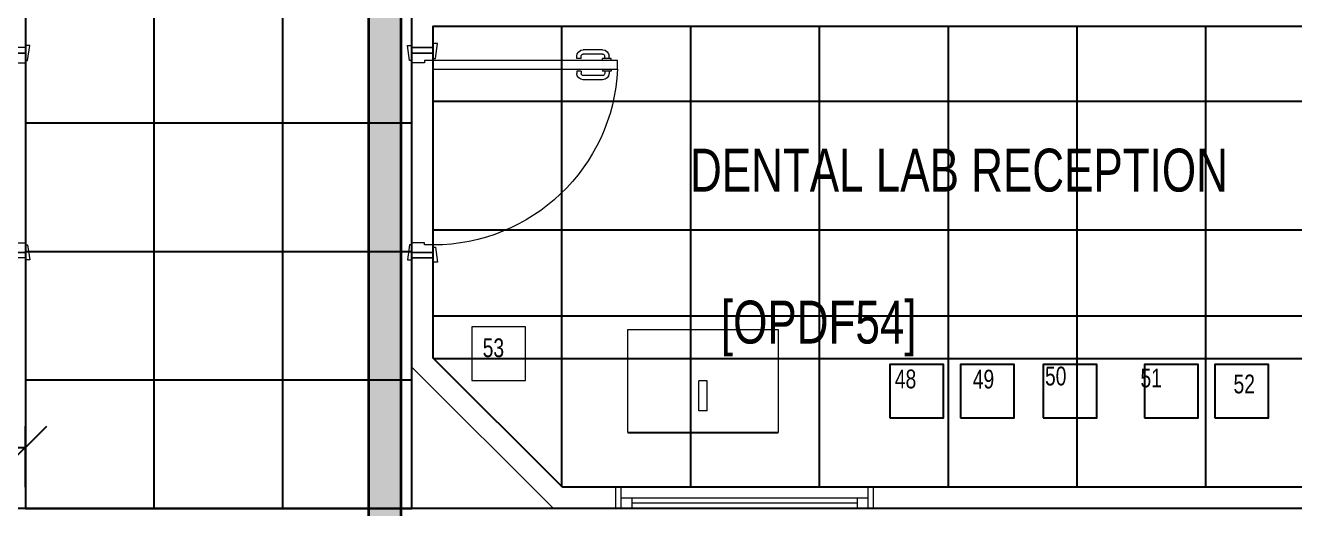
# Model space of a CAD drawing. Extents: x -560814 to 57327, y -29287 to 19916.
# Drawn here: x 23316 to 29229, y -910 to 1344 of the extents above; entities that cross this region are included whole.
import ezdxf

# ---------------------------------------------------------------- set-up
doc = ezdxf.new("R2010")
doc.units = 0
doc.header["$LTSCALE"] = 0.25
doc.linetypes.add('DASHDOT', pattern=[25.4, 12.7, -6.35, 0, -6.35])
for name, color, linetype, lineweight in [('01-First Floor$0$72_EGR_BASE_TEXT', 252, 'Continuous', 5), ('01-First Floor$0$72_EGR_EQP_TAG', 142, 'Continuous', 5), ('01-First Floor$0$Aluminum', 251, 'Continuous', 5), ('01-First Floor$0$LOADING', 253, 'Continuous', 5), ('01-First Floor$0$Walls', 251, 'Continuous', 5), ('01-First Floor$0$Wooden Joinery', 251, 'Continuous', 5), ('E-LITE-CLNG-CNDT', 6, 'DASHDOT', 35), ('T-CABL-TRAY', 60, 'Continuous', 35), ('T-DATA-DIM', 251, 'DASHDOT', 25)]:
    doc.layers.add(name, color=color, linetype=linetype, lineweight=lineweight)
doc.layers.add('01-First Floor$0$FALSE CEILING', color=251, linetype='Continuous')
doc.styles.add('01-First Floor$0$X3G_ENTITY_257CFD', font='swisscl.ttf', dxfattribs={"height": 200})
doc.styles.add('01-First Floor$0$X3G_ENTITY_9EC9', font='swisscl.ttf', dxfattribs={"height": 0.2})
doc.styles.add('01-First Floor$0$X3G_ENTITY_9F38', font='swisscl.ttf', dxfattribs={"height": 0.2})
doc.styles.add('DC_SIMPLEX', font='SIMPLEX.shx', dxfattribs={"width": 0.7})
doc.dimstyles.new('DevCad-MM', dxfattribs={"dimscale": 0.01, "dimtxt": 2, "dimasz": 2, "dimexe": 1, "dimexo": 1, "dimgap": 0.6, "dimtad": 1, "dimdec": 0, "dimrnd": 10, "dimzin": 1, "dimdsep": 46, "dimtxsty": 'DC_SIMPLEX', "dimblk1": 'OBLIQUE', "dimblk2": 'OBLIQUE', "dimsah": 1, "dimcen": 3, "dimclrd": 256, "dimclre": 256, "dimclrt": 45, "dimadec": 0, "dimazin": 0, "dimtfac": 1, "dimtdec": 0, "dimtix": 1, "dimtmove": 2, "dimatfit": 2, "dimldrblk": 'OBLIQUE', "dimfxl": 1, "dimtolj": 1, "dimtzin": 0, "dimarcsym": 0})

# ---------------------------------------------------------------- blocks, each defined once
blk = doc.blocks.new('01-First Floor$0$A$C72370EFE')
at = {"layer": '01-First Floor$0$Wooden Joinery'}
for p, q in [((-0.01, -0.04), (-0.02, -0.04)), ((-0.01, -0.03), (-0.01, -0.07)), ((0, -0.03), (-0.01, -0.03)), ((0.04, -0.03), (0.05, -0.03)), ((0.05, -0.03), (0.05, -0.07)), ((0.05, -0.04), (0.06, -0.04)), ((-0.05, -0.07), (-0.05, -0.16)), ((-0.03, -0.07), (-0.03, -0.16)), ((-0.01, -0.06), (-0.02, -0.06)), ((0, -0.07), (-0.01, -0.07)), ((0.04, -0.07), (0.05, -0.07)), ((0.05, -0.06), (0.06, -0.06)), ((0.07, -0.07), (0.07, -0.16)), ((0.09, -0.07), (0.09, -0.16)), ((-0.01, -0.17), (-0.02, -0.17)), ((-0.01, -0.17), (-0.01, -0.19)), ((0.05, -0.17), (0.06, -0.17)), ((0.05, -0.17), (0.05, -0.19)), ((-0.01, -0.19), (-0.02, -0.19)), ((0.05, -0.19), (0.06, -0.19))]:
    blk.add_line(p, q, dxfattribs=at)
for centre, radius, start, end in [((-0.02, -0.07), 0.03, 90, 180), ((0.06, -0.07), 0.03, 0, 90), ((-0.02, -0.07), 0.01, 90, 180), ((0.06, -0.07), 0.01, 0, 90), ((-0.02, -0.16), 0.03, 180, 270), ((-0.02, -0.16), 0.01, 180, 270), ((0.06, -0.16), 0.01, 270, 0), ((0.06, -0.16), 0.03, 270, 0)]:
    blk.add_arc(centre, radius, start, end, dxfattribs=at)
blk = doc.blocks.new('01-First Floor$0$A$C5DAD61B4')
at = {"layer": '01-First Floor$0$Wooden Joinery'}
for points in [[(80, 959.1), (80, 969.1), (10, 979.1), (10, 959.1)], [(940, 959.1), (940, 969.1), (1010, 979.1), (1010, 959.1)], [(70, 859.1), (70, 849.1), (0, 839.1), (0, 859.1)], [(120, 859.1), (120, 0), (80, 0), (80, 859.1)], [(950, 859.1), (950, 849.1), (1020, 839.1), (1020, 859.1)]]:
    blk.add_lwpolyline(points, close=True, dxfattribs=at)
for points in [[(45, 859.1), (45, 959.1), (20, 959.1), (20, 859.1), (45, 859.1)], [(45, 859.1), (80, 859.1), (80, 899.1), (90, 899.1), (90, 959.1), (45, 959.1), (45, 859.1)], [(975, 859.1), (940, 859.1), (940, 899.1), (930, 899.1), (930, 959.1), (975, 959.1), (975, 859.1)], [(975, 859.1), (975, 959.1), (1000, 959.1), (1000, 859.1), (975, 859.1)]]:
    blk.add_lwpolyline(points, dxfattribs=at)
blk.add_arc((80, 859.1), 860, 272.66603, 0, dxfattribs=at)
at = {"layer": '01-First Floor$0$Wooden Joinery', "xscale": 999.9999999998854, "yscale": 999.9999999998854, "zscale": 999.9999999998854, "rotation": 180}
blk.add_blockref('01-First Floor$0$A$C72370EFE', (120, 0), dxfattribs=at)
blk = doc.blocks.new('01-First Floor$0$3-Wall-hung vitreous china basin -  Khroma - 327651xx0 - 327651000 White-4272088-4-Second Floor Level')
at = {"layer": '01-First Floor$0$LOADING'}
for p, q in [((475, 489.5), (-225, 489.5)), ((-225, 489.5), (-225, 10)), ((475, 10), (475, 489.5)), ((105, 250), (145, 250)), ((105, 110), (105, 250)), ((145, 110), (145, 250)), ((105, 110), (145, 110))]:
    blk.add_line(p, q, dxfattribs=at)
blk = doc.blocks.new('01-First Floor$0$A$C37be4daf')
at = {"layer": '01-First Floor$0$Aluminum'}
for p, q in [((1416, 598.2), (216, 598.2)), ((241, 498.2), (241, 598.2)), ((291, 548.2), (291, 598.2)), ((1341, 548.2), (1341, 598.2)), ((1391, 498.2), (1391, 598.2)), ((1391, 548.2), (241, 548.2)), ((291, 573.2), (1341, 573.2)), ((1416, 498.2), (216, 498.2))]:
    blk.add_line(p, q, dxfattribs=at)
at = {"layer": '01-First Floor$0$Walls'}
for p, q in [((216, 498.2), (216, 598.2)), ((1416, 498.2), (1416, 598.2))]:
    blk.add_line(p, q, dxfattribs=at)
blk = doc.blocks.new('01-First Floor')
at = {"layer": '01-First Floor$0$FALSE CEILING', "linetype": 'Continuous'}
for p, q in [((23915.6, -910), (23915.6, 8610)), ((24515.6, -910), (24515.6, 8610)), ((25815.6, -808.1), (25815.6, 1340)), ((26415.6, -810), (26415.6, 1340)), ((27015.6, -810), (27015.6, 1340)), ((27615.6, -810), (27615.6, 1340)), ((28215.6, -810), (28215.6, 1340)), ((28815.6, -810), (28815.6, 1340)), ((25215.6, 990), (32976, 990)), ((23315.6, 890), (25115.6, 890)), ((25215.6, 390), (32976, 390)), ((23315.6, 290), (25115.6, 290)), ((25217.4, -210), (32976, -210)), ((23315.6, -310), (25115.6, -310))]:
    blk.add_line(p, q, dxfattribs=at)
at = {"layer": '01-First Floor$0$FALSE CEILING'}
for p, q in [((25215.6, -10, -0.1), (32176, -10, -0.1)), ((26122.4, -554.1, -0.2), (26822.4, -554.1, -0.2))]:
    blk.add_line(p, q, dxfattribs=at)
blk.add_lwpolyline([(23315.6, -910), (25115.6, -910), (25115.6, 8610), (23315.6, 8610)], close=True, dxfattribs=at)
for points in [[(25817.4, -810), (25215.6, -208.1), (25215.6, 1340), (32976, 1340), (32976, -810), (25817.4, -810)], [(48976, -910), (8296.4, -910), (8296.4, -2710), (48976, -2710), (48976, -910)]]:
    blk.add_lwpolyline(points, dxfattribs=at)
at = {"layer": '01-First Floor$0$FALSE CEILING', "elevation": -0.2}
for points in [[(27343.7, -487), (27593.7, -487), (27593.7, -237), (27343.7, -237)], [(27671.5, -487), (27921.5, -487), (27921.5, -237), (27671.5, -237)], [(28056.6, -487), (28306.6, -487), (28306.6, -237), (28056.6, -237)], [(28529.2, -487), (28779.2, -487), (28779.2, -237), (28529.2, -237)], [(28857, -487), (29107, -487), (29107, -237), (28857, -237)]]:
    blk.add_lwpolyline(points, close=True, dxfattribs=at)
at = {"layer": '01-First Floor$0$LOADING'}
for p, q in [((25215.6, -10, -0.1), (32176, -10, -0.1)), ((26122.4, -554.1, -0.2), (26822.4, -554.1, -0.2))]:
    blk.add_line(p, q, dxfattribs=at)
at = {"layer": '01-First Floor$0$LOADING', "elevation": -0.2}
for points in [[(25396.2, -312.8), (25646.2, -312.8), (25646.2, -62.8), (25396.2, -62.8)], [(27343.7, -487), (27593.7, -487), (27593.7, -237), (27343.7, -237)], [(27671.5, -487), (27921.5, -487), (27921.5, -237), (27671.5, -237)], [(28056.6, -487), (28306.6, -487), (28306.6, -237), (28056.6, -237)], [(28529.2, -487), (28779.2, -487), (28779.2, -237), (28529.2, -237)], [(28857, -487), (29107, -487), (29107, -237), (28857, -237)]]:
    blk.add_lwpolyline(points, close=True, dxfattribs=at)
at = {"layer": '01-First Floor$0$Walls'}
for p, q in [((25115.6, 1240), (25115.6, 3930)), ((25215.6, 1240), (25215.6, 1340)), ((25215.6, 1340), (32976, 1340)), ((25215.6, 1240), (25115.6, 1240)), ((25115.6, -249.6), (25115.6, 260)), ((25215.6, 260), (25115.6, 260)), ((25215.6, -208.1), (25215.6, 260)), ((25215.6, -208.1), (25817.4, -810)), ((25115.6, -249.6), (25776, -910)), ((32976, -810), (25817.4, -810)), ((33076, -910), (25776, -910))]:
    blk.add_line(p, q, dxfattribs=at)
at = {"rotation": 180}
blk.add_blockref('01-First Floor$0$A$C37be4daf', (27481.4, -311.8), dxfattribs=at)
at = {"layer": '01-First Floor$0$LOADING', "xscale": -1}
blk.add_blockref('01-First Floor$0$3-Wall-hung vitreous china basin -  Khroma - 327651xx0 - 327651000 White-4272088-4-Second Floor Level', (26597.4, -564.1, -0.2), dxfattribs=at)
at = {"layer": '01-First Floor$0$Wooden Joinery', "rotation": 270}
blk.add_blockref('01-First Floor$0$A$C5DAD61B4', (22356.5, 1260), dxfattribs=at)
at = {"layer": '01-First Floor$0$Wooden Joinery', "xscale": -1, "rotation": 90}
blk.add_blockref('01-First Floor$0$A$C5DAD61B4', (26074.6, 1260), dxfattribs=at)
at = {"layer": '01-First Floor$0$72_EGR_BASE_TEXT', "char_height": 200, "attachment_point": 2}
for s, insert, style in [('DENTAL LAB RECEPTION', (27665, 768.9, 0), '01-First Floor$0$X3G_ENTITY_9EC9'), ('[OPDF54]', (27011.8, 60.1), '01-First Floor$0$X3G_ENTITY_9F38')]:
    blk.add_mtext(s, dxfattribs=dict(at, insert=insert, style=style))
at = {"layer": '01-First Floor$0$72_EGR_EQP_TAG', "char_height": 87.47, "attachment_point": 2, "style": '01-First Floor$0$X3G_ENTITY_257CFD'}
for s, insert in [('53', (25495.9, -116, -0.1)), ('48', (27416.2, -261.4, -0.1)), ('49', (27779.3, -262.2, -0.1)), ('50', (28115.7, -247.9, -0.1)), ('51', (28560.6, -257.1, -0.1)), ('52', (28994.1, -284.8, -0.1))]:
    blk.add_mtext(s, dxfattribs=dict(at, insert=insert))
blk = doc.blocks.new('*U116')
at = {"lineweight": 0}
h = blk.add_hatch(dxfattribs=at)
h.set_pattern_fill('HEX', color=253, scale=8, angle=180, style=0)
h.set_pattern_definition([(180, (-16814.8, -2e-10), (6e-13, -43.99409), [25.4, -50.8]), (300, (-16814.8, -2e-10), (38.1, 21.99705), [25.4, -50.8]), (240, (-16840.2, -2e-10), (38.1, -21.99705), [25.4, -50.8])])
h.paths.add_polyline_path([(-10113.2, 150), (-10113.2, 0), (0, 0), (0, 150)])
at = {"color": 0}
for p, q in [((0, 150), (-10113.2, 150)), ((0, 0), (-10113.2, 0))]:
    blk.add_line(p, q, dxfattribs=at)
blk = doc.blocks.new('_OBLIQUE')
at = {"color": 0, "linetype": 'ByBlock'}
blk.add_line((-0.5, -0.5), (0.5, 0.5), dxfattribs=at)
blk = doc.blocks.new('*D143')
at = {"layer": 'Defpoints', "color": 0, "linetype": 'Continuous', "transparency": 16777216}
for p in [(23315.6, -625.1), (20708.7, -910), (23315.6, -910)]:
    blk.add_point(p, dxfattribs=at)
at = {"layer": 'T-DATA-DIM', "linetype": 'Continuous', "lineweight": -2, "transparency": 16777216}
for p, q in [((20708.7, -810), (20708.7, -525.1)), ((23315.6, -810), (23315.6, -525.1)), ((20708.7, -625.1), (23315.6, -625.1))]:
    blk.add_line(p, q, dxfattribs=at)
at = {"layer": 'T-DATA-DIM', "linetype": 'Continuous', "lineweight": -2, "transparency": 16777216, "xscale": 200, "yscale": 200, "zscale": 200, "rotation": 180}
blk.add_blockref('_OBLIQUE', (20708.7, -625.1), dxfattribs=at)
at = {"layer": 'T-DATA-DIM', "linetype": 'Continuous', "lineweight": -2, "transparency": 16777216, "xscale": 200, "yscale": 200, "zscale": 200}
blk.add_blockref('_OBLIQUE', (23315.6, -625.1), dxfattribs=at)
at = {"layer": 'T-DATA-DIM', "color": 45, "linetype": 'Continuous', "transparency": 16777216, "insert": (22012.1, -465.1), "char_height": 200, "attachment_point": 5, "style": 'DC_SIMPLEX'}
blk.add_mtext('\\A1;2610', dxfattribs=at)

msp = doc.modelspace()

# ---------------------------------------------------------------- block references
at = {"layer": 'E-LITE-CLNG-CNDT'}
msp.add_blockref('01-First Floor', (0, 0), dxfattribs=at)
at = {"layer": 'T-CABL-TRAY', "linetype": 'Continuous', "rotation": 270}
msp.add_blockref('*U116', (24915.6, -2310), dxfattribs=at)

# ---------------------------------------------------------------- dimensions: what is measured, and where the dimension line sits
at = {"layer": 'T-DATA-DIM', "linetype": 'Continuous'}
dim = msp.add_linear_dim(base=(23315.6, -625.1), p1=(20708.7, -910), p2=(23315.6, -910), dimstyle='DevCad-MM', dxfattribs=at)
dim.commit()
dim.dimension.update_dxf_attribs({"geometry": '*D143', "text_midpoint": (22012.1, -465.1)})

doc.saveas('drawing.dxf')
